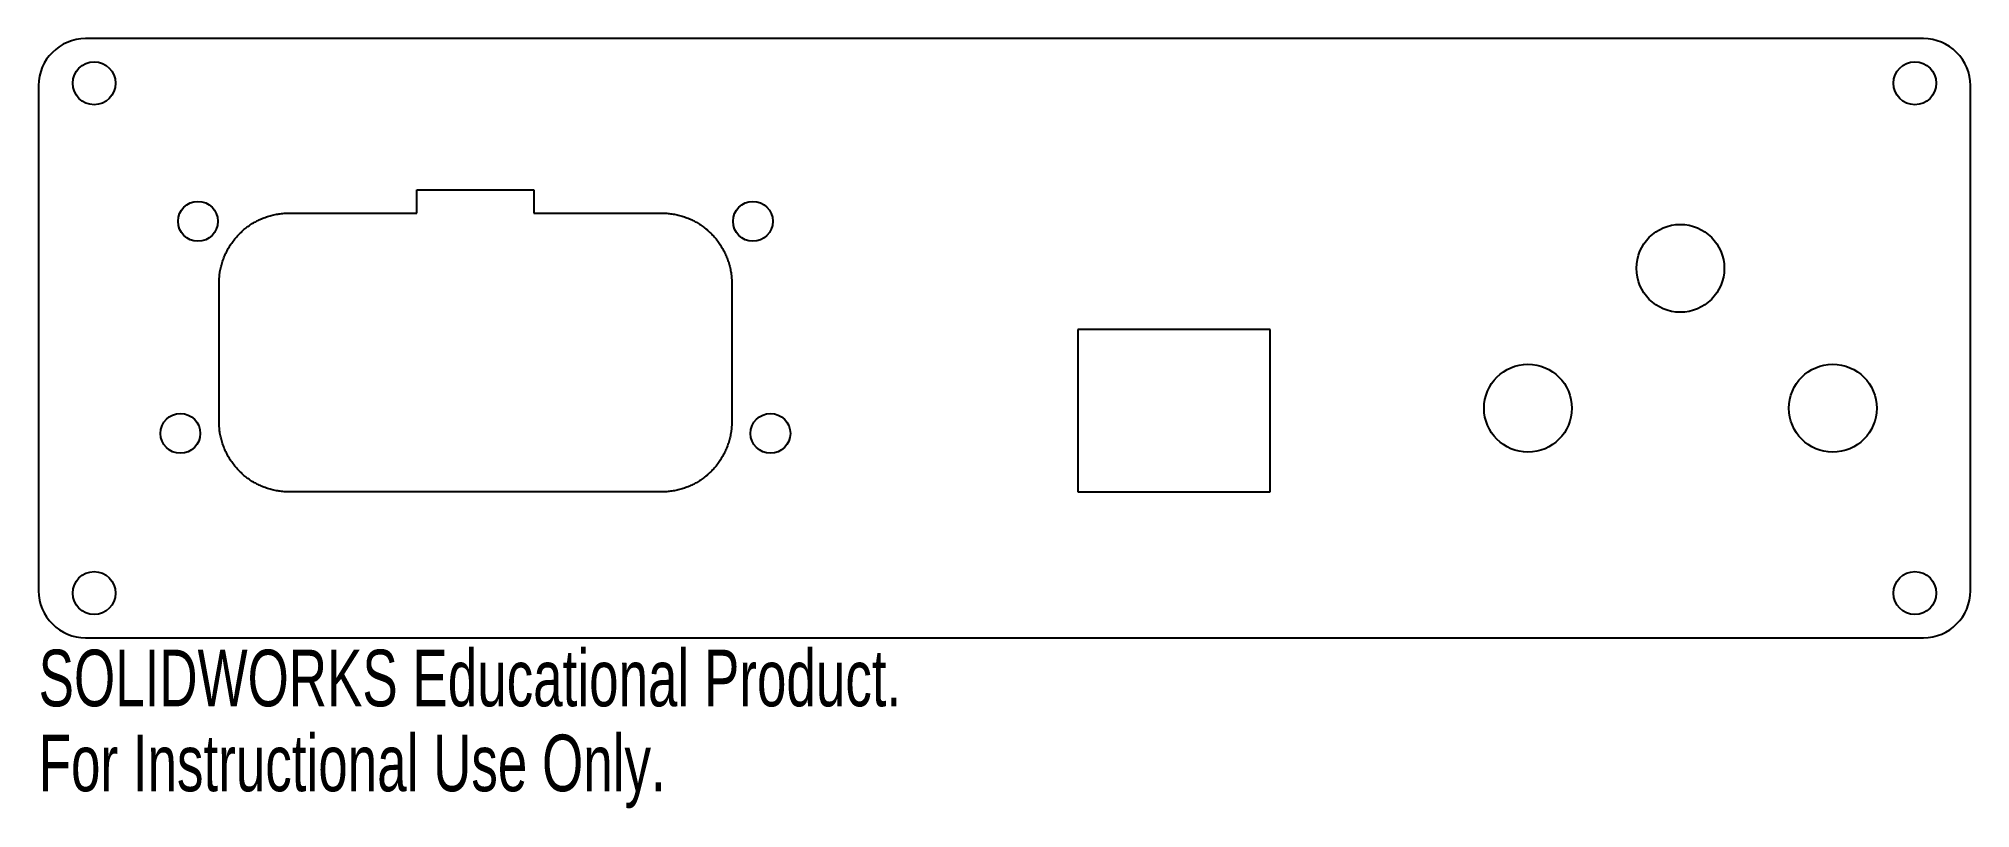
# Model space of a CAD drawing. Header units: millimetres. Extents: x 0 to 165, y -73 to -7.
import ezdxf

# ---------------------------------------------------------------- set-up
doc = ezdxf.new("R2010")
doc.units = ezdxf.units.MM
doc.styles.add('SLDTEXTSTYLE0', font='TXT', dxfattribs={"width": 0.7})

msp = doc.modelspace()

# ---------------------------------------------------------------- linework, layer by layer
at = {"color": 7, "linetype": 'Continuous', "lineweight": 25}
for p, q in [((161, -7.29), (4, -7.29)), ((0, -11.29), (0, -54.42)), ((165, -54.42), (165, -11.29)), ((32.31, -20.18), (42.31, -20.18)), ((32.31, -22.18), (32.31, -20.18)), ((42.31, -20.18), (42.31, -22.18)), ((18.16, -23.13), (18.25, -23.07)), ((18.25, -23.07), (18.35, -23.02)), ((18.35, -23.02), (18.44, -22.96)), ((18.44, -22.96), (18.54, -22.91)), ((18.54, -22.91), (18.64, -22.85)), ((18.64, -22.85), (18.74, -22.8)), ((18.74, -22.8), (18.84, -22.76)), ((18.84, -22.76), (18.94, -22.71)), ((18.94, -22.71), (19.04, -22.66)), ((19.04, -22.66), (19.14, -22.62)), ((19.14, -22.62), (19.24, -22.58)), ((19.24, -22.58), (19.35, -22.54)), ((19.35, -22.54), (19.45, -22.5)), ((19.45, -22.5), (19.56, -22.47)), ((19.56, -22.47), (19.66, -22.44)), ((19.66, -22.44), (19.77, -22.4)), ((19.77, -22.4), (19.87, -22.37)), ((19.87, -22.37), (19.98, -22.35)), ((19.98, -22.35), (20.09, -22.32)), ((20.09, -22.32), (20.2, -22.3)), ((20.2, -22.3), (20.31, -22.28)), ((20.31, -22.28), (20.42, -22.26)), ((20.42, -22.26), (20.53, -22.24)), ((20.53, -22.24), (20.64, -22.23)), ((20.64, -22.23), (20.75, -22.21)), ((20.75, -22.21), (20.86, -22.2)), ((20.86, -22.2), (20.97, -22.19)), ((20.97, -22.19), (21.08, -22.18)), ((21.08, -22.18), (21.19, -22.18)), ((21.19, -22.18), (21.3, -22.18)), ((21.3, -22.18), (21.41, -22.18)), ((21.41, -22.18), (32.31, -22.18)), ((42.31, -22.18), (53.21, -22.18)), ((53.21, -22.18), (53.32, -22.18)), ((53.32, -22.18), (53.43, -22.18)), ((53.43, -22.18), (53.54, -22.18)), ((53.54, -22.18), (53.65, -22.19)), ((53.65, -22.19), (53.76, -22.2)), ((53.76, -22.2), (53.87, -22.21)), ((53.87, -22.21), (53.98, -22.23)), ((53.98, -22.23), (54.09, -22.24)), ((54.09, -22.24), (54.2, -22.26)), ((54.2, -22.26), (54.31, -22.28)), ((54.31, -22.28), (54.42, -22.3)), ((54.42, -22.3), (54.53, -22.32)), ((54.53, -22.32), (54.64, -22.35)), ((54.64, -22.35), (54.75, -22.37)), ((54.75, -22.37), (54.85, -22.4)), ((54.85, -22.4), (54.96, -22.44)), ((54.96, -22.44), (55.06, -22.47)), ((55.06, -22.47), (55.17, -22.5)), ((55.17, -22.5), (55.27, -22.54)), ((55.27, -22.54), (55.38, -22.58)), ((55.38, -22.58), (55.48, -22.62)), ((55.48, -22.62), (55.58, -22.66)), ((55.58, -22.66), (55.68, -22.71)), ((55.68, -22.71), (55.78, -22.76)), ((55.78, -22.76), (55.88, -22.8)), ((55.88, -22.8), (55.98, -22.85)), ((55.98, -22.85), (56.08, -22.91)), ((56.08, -22.91), (56.18, -22.96)), ((56.18, -22.96), (56.27, -23.02)), ((56.27, -23.02), (56.37, -23.07)), ((56.37, -23.07), (56.46, -23.13)), ((16.43, -24.83), (16.49, -24.74)), ((16.49, -24.74), (16.56, -24.65)), ((16.56, -24.65), (16.62, -24.56)), ((16.62, -24.56), (16.69, -24.47)), ((16.69, -24.47), (16.76, -24.38)), ((16.76, -24.38), (16.83, -24.3)), ((16.83, -24.3), (16.9, -24.22)), ((16.9, -24.22), (16.98, -24.13)), ((16.98, -24.13), (17.05, -24.05)), ((17.05, -24.05), (17.13, -23.97)), ((17.13, -23.97), (17.21, -23.89)), ((17.21, -23.89), (17.29, -23.82)), ((17.29, -23.82), (17.37, -23.74)), ((17.37, -23.74), (17.45, -23.67)), ((17.45, -23.67), (17.53, -23.59)), ((17.53, -23.59), (17.62, -23.52)), ((17.62, -23.52), (17.71, -23.45)), ((17.71, -23.45), (17.79, -23.39)), ((17.79, -23.39), (17.88, -23.32)), ((17.88, -23.32), (17.97, -23.26)), ((17.97, -23.26), (18.07, -23.19)), ((18.07, -23.19), (18.16, -23.13)), ((56.46, -23.13), (56.55, -23.19)), ((56.55, -23.19), (56.65, -23.26)), ((56.65, -23.26), (56.74, -23.32)), ((56.74, -23.32), (56.83, -23.39)), ((56.83, -23.39), (56.91, -23.45)), ((56.91, -23.45), (57, -23.52)), ((57, -23.52), (57.09, -23.59)), ((57.09, -23.59), (57.17, -23.67)), ((57.17, -23.67), (57.25, -23.74)), ((57.25, -23.74), (57.33, -23.82)), ((57.33, -23.82), (57.41, -23.89)), ((57.41, -23.89), (57.49, -23.97)), ((57.49, -23.97), (57.57, -24.05)), ((57.57, -24.05), (57.64, -24.13)), ((57.64, -24.13), (57.72, -24.22)), ((57.72, -24.22), (57.79, -24.3)), ((57.79, -24.3), (57.86, -24.38)), ((57.86, -24.38), (57.93, -24.47)), ((57.93, -24.47), (58, -24.56)), ((58, -24.56), (58.06, -24.65)), ((58.06, -24.65), (58.13, -24.74)), ((58.13, -24.74), (58.19, -24.83)), ((15.67, -26.43), (15.7, -26.32)), ((15.7, -26.32), (15.74, -26.22)), ((15.74, -26.22), (15.78, -26.11)), ((15.78, -26.11), (15.82, -26.01)), ((15.82, -26.01), (15.86, -25.9)), ((15.86, -25.9), (15.9, -25.8)), ((15.9, -25.8), (15.94, -25.7)), ((15.94, -25.7), (15.99, -25.6)), ((15.99, -25.6), (16.04, -25.5)), ((16.04, -25.5), (16.09, -25.4)), ((16.09, -25.4), (16.14, -25.3)), ((16.14, -25.3), (16.2, -25.21)), ((16.2, -25.21), (16.25, -25.11)), ((16.25, -25.11), (16.31, -25.02)), ((16.31, -25.02), (16.37, -24.92)), ((16.37, -24.92), (16.43, -24.83)), ((58.19, -24.83), (58.25, -24.92)), ((58.25, -24.92), (58.31, -25.02)), ((58.31, -25.02), (58.37, -25.11)), ((58.37, -25.11), (58.42, -25.21)), ((58.42, -25.21), (58.48, -25.3)), ((58.48, -25.3), (58.53, -25.4)), ((58.53, -25.4), (58.58, -25.5)), ((58.58, -25.5), (58.63, -25.6)), ((58.63, -25.6), (58.68, -25.7)), ((58.68, -25.7), (58.72, -25.8)), ((58.72, -25.8), (58.76, -25.9)), ((58.76, -25.9), (58.8, -26.01)), ((58.8, -26.01), (58.84, -26.11)), ((58.84, -26.11), (58.88, -26.22)), ((58.88, -26.22), (58.92, -26.32)), ((58.92, -26.32), (58.95, -26.43)), ((15.41, -27.95), (15.42, -27.84)), ((15.41, -28.06), (15.41, -27.95)), ((15.42, -27.84), (15.43, -27.73)), ((15.43, -27.73), (15.44, -27.62)), ((15.44, -27.62), (15.45, -27.51)), ((15.45, -27.51), (15.46, -27.4)), ((15.46, -27.4), (15.48, -27.29)), ((15.48, -27.29), (15.49, -27.18)), ((15.49, -27.18), (15.51, -27.07)), ((15.51, -27.07), (15.53, -26.96)), ((15.53, -26.96), (15.56, -26.86)), ((15.56, -26.86), (15.58, -26.75)), ((15.58, -26.75), (15.61, -26.64)), ((15.61, -26.64), (15.64, -26.53)), ((15.64, -26.53), (15.67, -26.43)), ((58.95, -26.43), (58.98, -26.53)), ((58.98, -26.53), (59.01, -26.64)), ((59.01, -26.64), (59.04, -26.75)), ((59.04, -26.75), (59.06, -26.86)), ((59.06, -26.86), (59.09, -26.96)), ((59.09, -26.96), (59.11, -27.07)), ((59.11, -27.07), (59.13, -27.18)), ((59.13, -27.18), (59.14, -27.29)), ((59.14, -27.29), (59.16, -27.4)), ((59.16, -27.4), (59.17, -27.51)), ((59.17, -27.51), (59.18, -27.62)), ((59.18, -27.62), (59.19, -27.73)), ((59.19, -27.73), (59.2, -27.84)), ((59.2, -27.84), (59.21, -27.95)), ((59.21, -27.95), (59.21, -28.06)), ((15.41, -28.18), (15.41, -28.06)), ((15.41, -39.98), (15.41, -28.18)), ((59.21, -28.06), (59.21, -28.18)), ((59.21, -28.18), (59.21, -39.98)), ((105.18, -32.11), (88.76, -32.11)), ((88.76, -32.11), (88.76, -45.98)), ((105.18, -45.98), (105.18, -32.11)), ((15.41, -40.09), (15.41, -39.98)), ((15.41, -40.2), (15.41, -40.09)), ((15.42, -40.31), (15.41, -40.2)), ((15.43, -40.42), (15.42, -40.31)), ((15.44, -40.53), (15.43, -40.42)), ((15.45, -40.64), (15.44, -40.53)), ((15.46, -40.75), (15.45, -40.64)), ((15.48, -40.86), (15.46, -40.75)), ((15.49, -40.97), (15.48, -40.86)), ((15.51, -41.08), (15.49, -40.97)), ((15.53, -41.19), (15.51, -41.08)), ((15.56, -41.29), (15.53, -41.19)), ((59.09, -41.19), (59.06, -41.29)), ((59.11, -41.08), (59.09, -41.19)), ((59.13, -40.97), (59.11, -41.08)), ((59.14, -40.86), (59.13, -40.97)), ((59.16, -40.75), (59.14, -40.86)), ((59.17, -40.64), (59.16, -40.75)), ((59.18, -40.53), (59.17, -40.64)), ((59.19, -40.42), (59.18, -40.53)), ((59.2, -40.31), (59.19, -40.42)), ((59.21, -40.2), (59.2, -40.31)), ((59.21, -39.98), (59.21, -40.09)), ((59.21, -40.09), (59.21, -40.2)), ((15.58, -41.4), (15.56, -41.29)), ((15.61, -41.51), (15.58, -41.4)), ((15.64, -41.62), (15.61, -41.51)), ((15.67, -41.72), (15.64, -41.62)), ((15.7, -41.83), (15.67, -41.72)), ((15.74, -41.93), (15.7, -41.83)), ((15.78, -42.04), (15.74, -41.93)), ((15.82, -42.14), (15.78, -42.04)), ((15.86, -42.25), (15.82, -42.14)), ((15.9, -42.35), (15.86, -42.25)), ((15.94, -42.45), (15.9, -42.35)), ((15.99, -42.55), (15.94, -42.45)), ((16.04, -42.65), (15.99, -42.55)), ((16.09, -42.75), (16.04, -42.65)), ((16.14, -42.85), (16.09, -42.75)), ((16.2, -42.94), (16.14, -42.85)), ((58.48, -42.85), (58.42, -42.94)), ((58.53, -42.75), (58.48, -42.85)), ((58.58, -42.65), (58.53, -42.75)), ((58.63, -42.55), (58.58, -42.65)), ((58.68, -42.45), (58.63, -42.55)), ((58.72, -42.35), (58.68, -42.45)), ((58.76, -42.25), (58.72, -42.35)), ((58.8, -42.14), (58.76, -42.25)), ((58.84, -42.04), (58.8, -42.14)), ((58.88, -41.93), (58.84, -42.04)), ((58.92, -41.83), (58.88, -41.93)), ((58.95, -41.72), (58.92, -41.83)), ((58.98, -41.62), (58.95, -41.72)), ((59.01, -41.51), (58.98, -41.62)), ((59.04, -41.4), (59.01, -41.51)), ((59.06, -41.29), (59.04, -41.4)), ((16.25, -43.04), (16.2, -42.94)), ((16.31, -43.13), (16.25, -43.04)), ((16.37, -43.23), (16.31, -43.13)), ((16.43, -43.32), (16.37, -43.23)), ((16.49, -43.41), (16.43, -43.32)), ((16.56, -43.5), (16.49, -43.41)), ((16.62, -43.59), (16.56, -43.5)), ((16.69, -43.68), (16.62, -43.59)), ((16.76, -43.77), (16.69, -43.68)), ((16.83, -43.85), (16.76, -43.77)), ((16.9, -43.93), (16.83, -43.85)), ((16.98, -44.02), (16.9, -43.93)), ((17.05, -44.1), (16.98, -44.02)), ((17.13, -44.18), (17.05, -44.1)), ((17.21, -44.26), (17.13, -44.18)), ((17.29, -44.33), (17.21, -44.26)), ((17.37, -44.41), (17.29, -44.33)), ((17.45, -44.48), (17.37, -44.41)), ((17.53, -44.56), (17.45, -44.48)), ((57.17, -44.48), (57.09, -44.56)), ((57.25, -44.41), (57.17, -44.48)), ((57.33, -44.33), (57.25, -44.41)), ((57.41, -44.26), (57.33, -44.33)), ((57.49, -44.18), (57.41, -44.26)), ((57.57, -44.1), (57.49, -44.18)), ((57.64, -44.02), (57.57, -44.1)), ((57.72, -43.93), (57.64, -44.02)), ((57.79, -43.85), (57.72, -43.93)), ((57.86, -43.77), (57.79, -43.85)), ((57.93, -43.68), (57.86, -43.77)), ((58, -43.59), (57.93, -43.68)), ((58.06, -43.5), (58, -43.59)), ((58.13, -43.41), (58.06, -43.5)), ((58.19, -43.32), (58.13, -43.41)), ((58.25, -43.23), (58.19, -43.32)), ((58.31, -43.13), (58.25, -43.23)), ((58.37, -43.04), (58.31, -43.13)), ((58.42, -42.94), (58.37, -43.04)), ((17.62, -44.63), (17.53, -44.56)), ((17.71, -44.7), (17.62, -44.63)), ((17.79, -44.76), (17.71, -44.7)), ((17.88, -44.83), (17.79, -44.76)), ((17.97, -44.89), (17.88, -44.83)), ((18.07, -44.96), (17.97, -44.89)), ((18.16, -45.02), (18.07, -44.96)), ((18.25, -45.08), (18.16, -45.02)), ((18.35, -45.13), (18.25, -45.08)), ((18.44, -45.19), (18.35, -45.13)), ((18.54, -45.24), (18.44, -45.19)), ((18.64, -45.3), (18.54, -45.24)), ((18.74, -45.35), (18.64, -45.3)), ((18.84, -45.39), (18.74, -45.35)), ((18.94, -45.44), (18.84, -45.39)), ((19.04, -45.49), (18.94, -45.44)), ((19.14, -45.53), (19.04, -45.49)), ((19.24, -45.57), (19.14, -45.53)), ((19.35, -45.61), (19.24, -45.57)), ((19.45, -45.65), (19.35, -45.61)), ((19.56, -45.68), (19.45, -45.65)), ((19.66, -45.71), (19.56, -45.68)), ((19.77, -45.75), (19.66, -45.71)), ((19.87, -45.78), (19.77, -45.75)), ((19.98, -45.8), (19.87, -45.78)), ((20.09, -45.83), (19.98, -45.8)), ((20.2, -45.85), (20.09, -45.83)), ((20.31, -45.87), (20.2, -45.85)), ((20.42, -45.89), (20.31, -45.87)), ((20.53, -45.91), (20.42, -45.89)), ((20.64, -45.92), (20.53, -45.91)), ((20.75, -45.94), (20.64, -45.92)), ((20.86, -45.95), (20.75, -45.94)), ((20.97, -45.96), (20.86, -45.95)), ((21.08, -45.97), (20.97, -45.96)), ((21.19, -45.97), (21.08, -45.97)), ((21.3, -45.97), (21.19, -45.97)), ((21.41, -45.98), (21.3, -45.97)), ((53.21, -45.98), (21.41, -45.98)), ((53.32, -45.97), (53.21, -45.98)), ((53.43, -45.97), (53.32, -45.97)), ((53.54, -45.97), (53.43, -45.97)), ((53.65, -45.96), (53.54, -45.97)), ((53.76, -45.95), (53.65, -45.96)), ((53.87, -45.94), (53.76, -45.95)), ((53.98, -45.92), (53.87, -45.94)), ((54.09, -45.91), (53.98, -45.92)), ((54.2, -45.89), (54.09, -45.91)), ((54.31, -45.87), (54.2, -45.89)), ((54.42, -45.85), (54.31, -45.87)), ((54.53, -45.83), (54.42, -45.85)), ((54.64, -45.8), (54.53, -45.83)), ((54.75, -45.78), (54.64, -45.8)), ((54.85, -45.75), (54.75, -45.78)), ((54.96, -45.71), (54.85, -45.75)), ((55.06, -45.68), (54.96, -45.71)), ((55.17, -45.65), (55.06, -45.68)), ((55.27, -45.61), (55.17, -45.65)), ((55.38, -45.57), (55.27, -45.61)), ((55.48, -45.53), (55.38, -45.57)), ((55.58, -45.49), (55.48, -45.53)), ((55.68, -45.44), (55.58, -45.49)), ((55.78, -45.39), (55.68, -45.44)), ((55.88, -45.35), (55.78, -45.39)), ((55.98, -45.3), (55.88, -45.35)), ((56.08, -45.24), (55.98, -45.3)), ((56.18, -45.19), (56.08, -45.24)), ((56.27, -45.13), (56.18, -45.19)), ((56.37, -45.08), (56.27, -45.13)), ((56.46, -45.02), (56.37, -45.08)), ((56.55, -44.96), (56.46, -45.02)), ((56.65, -44.89), (56.55, -44.96)), ((56.74, -44.83), (56.65, -44.89)), ((56.83, -44.76), (56.74, -44.83)), ((56.91, -44.7), (56.83, -44.76)), ((57, -44.63), (56.91, -44.7)), ((57.09, -44.56), (57, -44.63)), ((88.76, -45.98), (105.18, -45.98)), ((4, -58.42), (161, -58.42))]:
    msp.add_line(p, q, dxfattribs=at)
for centre, radius in [((4.74, -11.1), 1.83), ((160.26, -11.1), 1.83), ((13.61, -22.88), 1.7), ((61.01, -22.88), 1.7), ((140.23, -26.89), 3.75), ((127.21, -38.83), 3.75), ((153.25, -38.83), 3.75), ((12.11, -40.98), 1.7), ((62.51, -40.98), 1.7), ((4.74, -54.61), 1.83), ((160.26, -54.61), 1.83)]:
    msp.add_circle(centre, radius, dxfattribs=at)
for centre, start, end in [((4, -11.29), 90, 180), ((161, -11.29), 360, 90.0004), ((4, -54.42), 180, 270.0073), ((161, -54.42), 270.0106, 0)]:
    msp.add_arc(centre, 4, start, end, dxfattribs=at)

# ---------------------------------------------------------------- texts
at = {"color": 7, "linetype": 'Continuous', "char_height": 4.8336, "attachment_point": 1, "style": 'SLDTEXTSTYLE0'}
for s, insert in [('SOLIDWORKS Educational Product.', (0, -59.44)), ('For Instructional Use Only.', (0, -66.69))]:
    msp.add_mtext(s, dxfattribs=dict(at, insert=insert))

doc.saveas('drawing.dxf')
